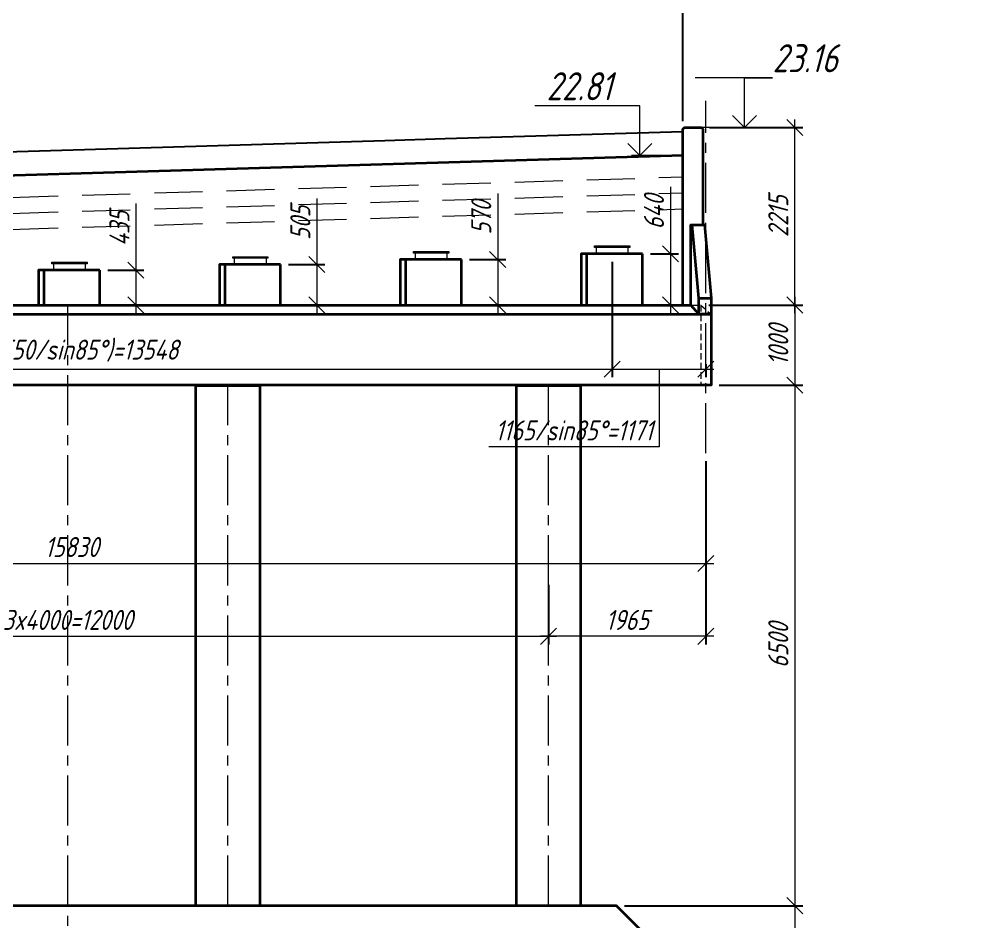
# Model space of a CAD drawing. Header units: millimetres. Extents: x 265754 to 14267433, y -6145605 to 2433772.
# Drawn here: x 7299994 to 7312032, y 837613 to 848881 of the extents above; entities that cross this region are included whole.
import ezdxf
from ezdxf import colors
from ezdxf.entities.mleader import LeaderData, LeaderLine
from ezdxf.math import Vec2, Vec3

# ---------------------------------------------------------------- set-up
doc = ezdxf.new("R2010")
doc.units = ezdxf.units.MM
doc.linetypes.add('осевая', pattern=[2, 1.25, -0.25, 0.25, -0.25])
doc.linetypes.add('Штриховая', pattern=[3, 2, -1])
for name, color, linetype, lineweight in [('04_Невидимые', 3, 'Continuous', 13), ('1-Бетон', 106, 'Continuous', 35), ('ИС_Выноски', 3, 'Continuous', 18), ('ИС_Невид', 4, 'Штриховая', 18), ('ИС_ОПОР_Тон', 3, 'Continuous', 18), ('ИС_Основная', 7, 'Continuous', 35), ('ИС_Ось', 3, 'осевая', 18), ('ИС_ПС_Невид', 4, 'Штриховая', 18), ('ИС_Размер', 3, 'Continuous', 18)]:
    doc.layers.add(name, color=color, linetype=linetype, lineweight=lineweight)
doc.layers.add('_Defpoints', color=8, linetype='Continuous', plot=False)
doc.styles.add('0', font='isocpeur.ttf', dxfattribs={"width": 0.8, "oblique": 15})
doc.styles.add('ISOCPEUR', font='isocpeur.ttf', dxfattribs={"width": 0.8, "oblique": 15, "height": 2.5})
doc.dimstyles.new('М100', dxfattribs={"dimscale": 100, "dimtxt": 2.5, "dimasz": 2, "dimexe": 1, "dimexo": 1, "dimgap": 0.8, "dimtad": 1, "dimdec": 0, "dimzin": 0, "dimdsep": 46, "dimtxsty": '0', "dimblk": 'OBLIQUE', "dimcen": 0.09, "dimdle": 1, "dimclrd": 256, "dimclre": 256, "dimclrt": 256, "dimadec": 4, "dimazin": 0, "dimtfac": 1, "dimtdec": 0, "dimtmove": 1, "dimatfit": 2, "dimfxl": 1, "dimtolj": 1, "dimtzin": 0, "dimlwd": -1, "dimarcsym": 0})

# ---------------------------------------------------------------- blocks, each defined once
blk = doc.blocks.new('_OBLIQUE')
at = {"color": 0, "linetype": 'ByBlock', "lineweight": -2}
blk.add_line((0.5, 0.5), (-0.5, -0.5), dxfattribs=at)
blk = doc.blocks.new('*D2231')
at = {"layer": 'Defpoints', "color": 0, "transparency": 16777216}
for p in [(7300997, 845748), (7300997, 845313), (7301449, 845313)]:
    blk.add_point(p, dxfattribs=at)
at = {"layer": 'ИС_Размер', "transparency": 16777216}
for p, q in [((7301449, 846582), (7301449, 845748)), ((7301449, 845848), (7301449, 845213))]:
    blk.add_line(p, q, dxfattribs=at)
at = {"layer": 'ИС_Размер', "lineweight": -2, "transparency": 16777216}
for p, q in [((7301097, 845748), (7301549, 845748)), ((7301097, 845313), (7301549, 845313))]:
    blk.add_line(p, q, dxfattribs=at)
at = {"layer": 'ИС_Размер', "transparency": 16777216, "xscale": 200, "yscale": 200, "zscale": 200}
for p, rotation in [((7301449, 845748), 90), ((7301449, 845313), 270)]:
    blk.add_blockref('_OBLIQUE', p, dxfattribs=dict(at, rotation=rotation))
at = {"layer": 'ИС_Размер', "transparency": 16777216, "insert": (7301244, 846268), "char_height": 250, "attachment_point": 5, "rotation": 90, "style": '0'}
blk.add_mtext('\\A1;435', dxfattribs=at)
blk = doc.blocks.new('*D2232')
at = {"layer": 'Defpoints', "color": 0, "transparency": 16777216}
for p in [(7303255, 845818), (7303255, 845313), (7303707, 845313)]:
    blk.add_point(p, dxfattribs=at)
at = {"layer": 'ИС_Размер', "transparency": 16777216}
for p, q in [((7303707, 846642), (7303707, 845818)), ((7303707, 845918), (7303707, 845213))]:
    blk.add_line(p, q, dxfattribs=at)
at = {"layer": 'ИС_Размер', "lineweight": -2, "transparency": 16777216}
for p, q in [((7303355, 845818), (7303807, 845818)), ((7303355, 845313), (7303807, 845313))]:
    blk.add_line(p, q, dxfattribs=at)
at = {"layer": 'ИС_Размер', "transparency": 16777216, "xscale": 200, "yscale": 200, "zscale": 200}
for p, rotation in [((7303707, 845818), 90), ((7303707, 845313), 270)]:
    blk.add_blockref('_OBLIQUE', p, dxfattribs=dict(at, rotation=rotation))
at = {"layer": 'ИС_Размер', "transparency": 16777216, "insert": (7303502, 846338), "char_height": 250, "attachment_point": 5, "rotation": 90, "style": '0'}
blk.add_mtext('\\A1;505', dxfattribs=at)
blk = doc.blocks.new('*D2233')
at = {"layer": 'Defpoints', "color": 0, "transparency": 16777216}
for p in [(7305513, 845883), (7305513, 845313), (7305965, 845313)]:
    blk.add_point(p, dxfattribs=at)
at = {"layer": 'ИС_Размер', "transparency": 16777216}
for p, q in [((7305965, 846707), (7305965, 845883)), ((7305965, 845983), (7305965, 845213))]:
    blk.add_line(p, q, dxfattribs=at)
at = {"layer": 'ИС_Размер', "lineweight": -2, "transparency": 16777216}
for p, q in [((7305613, 845883), (7306065, 845883)), ((7305613, 845313), (7306065, 845313))]:
    blk.add_line(p, q, dxfattribs=at)
at = {"layer": 'ИС_Размер', "transparency": 16777216, "xscale": 200, "yscale": 200, "zscale": 200}
for p, rotation in [((7305965, 845883), 90), ((7305965, 845313), 270)]:
    blk.add_blockref('_OBLIQUE', p, dxfattribs=dict(at, rotation=rotation))
at = {"layer": 'ИС_Размер', "transparency": 16777216, "insert": (7305760, 846403), "char_height": 250, "attachment_point": 5, "rotation": 90, "style": '0'}
blk.add_mtext('\\A1;570', dxfattribs=at)
blk = doc.blocks.new('*D2234')
at = {"layer": 'Defpoints', "color": 0, "transparency": 16777216}
for p in [(7307771, 845953), (7307771, 845313), (7308121, 845313)]:
    blk.add_point(p, dxfattribs=at)
at = {"layer": 'ИС_Размер', "transparency": 16777216}
for p, q in [((7308121, 846787), (7308121, 845953)), ((7308121, 846053), (7308121, 845213))]:
    blk.add_line(p, q, dxfattribs=at)
at = {"layer": 'ИС_Размер', "lineweight": -2, "transparency": 16777216}
for p, q in [((7307871, 845953), (7308221, 845953)), ((7307871, 845313), (7308221, 845313))]:
    blk.add_line(p, q, dxfattribs=at)
at = {"layer": 'ИС_Размер', "transparency": 16777216, "xscale": 200, "yscale": 200, "zscale": 200}
for p, rotation in [((7308121, 845953), 90), ((7308121, 845313), 270)]:
    blk.add_blockref('_OBLIQUE', p, dxfattribs=dict(at, rotation=rotation))
at = {"layer": 'ИС_Размер', "transparency": 16777216, "insert": (7307916, 846473), "char_height": 250, "attachment_point": 5, "rotation": 90, "style": '0'}
blk.add_mtext('\\A1;640', dxfattribs=at)
blk = doc.blocks.new('*D2238')
at = {"layer": 'Defpoints', "color": 0, "transparency": 16777216}
for p in [(7307394, 845953), (7293846, 845430), (7307394, 844513)]:
    blk.add_point(p, dxfattribs=at)
at = {"layer": 'ИС_Размер', "lineweight": -2, "transparency": 16777216}
for p, q in [((7307394, 845853), (7307394, 844413)), ((7293846, 845330), (7293846, 844413))]:
    blk.add_line(p, q, dxfattribs=at)
at = {"layer": 'ИС_Размер', "transparency": 16777216}
blk.add_line((7293746, 844513), (7307494, 844513), dxfattribs=at)
at = {"layer": 'ИС_Размер', "transparency": 16777216, "xscale": 200, "yscale": 200, "zscale": 200, "rotation": 180}
blk.add_blockref('_OBLIQUE', (7293846, 844513), dxfattribs=at)
at = {"layer": 'ИС_Размер', "transparency": 16777216, "xscale": 200, "yscale": 200, "zscale": 200}
blk.add_blockref('_OBLIQUE', (7307394, 844513), dxfattribs=at)
at = {"layer": 'ИС_Размер', "transparency": 16777216, "insert": (7300620, 844743), "char_height": 250, "attachment_point": 5, "style": '0'}
blk.add_mtext('\\A1;6x(2550/sin85%%D)=13548', dxfattribs=at)
blk = doc.blocks.new('*D2239')
at = {"layer": 'Defpoints', "color": 0, "transparency": 16777216}
for p in [(7307394, 844862), (7308565, 844676), (7308565, 844513)]:
    blk.add_point(p, dxfattribs=at)
at = {"layer": 'ИС_Размер', "lineweight": -2, "transparency": 16777216}
for p, q in [((7307394, 844762), (7307394, 844413)), ((7308565, 844576), (7308565, 844413))]:
    blk.add_line(p, q, dxfattribs=at)
at = {"layer": 'ИС_Размер', "transparency": 16777216}
for p, q in [((7307294, 844513), (7308665, 844513)), ((7307979, 844513), (7307981, 843542)), ((7307981, 843542), (7305854, 843542))]:
    blk.add_line(p, q, dxfattribs=at)
at = {"layer": 'ИС_Размер', "transparency": 16777216, "xscale": 200, "yscale": 200, "zscale": 200, "rotation": 180}
blk.add_blockref('_OBLIQUE', (7307394, 844513), dxfattribs=at)
at = {"layer": 'ИС_Размер', "transparency": 16777216, "xscale": 200, "yscale": 200, "zscale": 200}
blk.add_blockref('_OBLIQUE', (7308565, 844513), dxfattribs=at)
at = {"layer": 'ИС_Размер', "transparency": 16777216, "insert": (7306917, 843747), "char_height": 250, "attachment_point": 5, "style": '0'}
blk.add_mtext('\\A1;1165/sin85%%D=1171', dxfattribs=at)
blk = doc.blocks.new('*D2241')
at = {"layer": 'Defpoints', "color": 0, "transparency": 16777216}
for p in [(7308277, 849257), (7308277, 847509), (7292699, 846712)]:
    blk.add_point(p, dxfattribs=at)
at = {"layer": 'ИС_Размер', "lineweight": -2, "transparency": 16777216}
for p, q in [((7292699, 846812), (7292699, 849357)), ((7308277, 847609), (7308277, 849357))]:
    blk.add_line(p, q, dxfattribs=at)
at = {"layer": 'ИС_Размер', "transparency": 16777216}
blk.add_line((7292599, 849257), (7308377, 849257), dxfattribs=at)
at = {"layer": 'ИС_Размер', "transparency": 16777216, "xscale": 200, "yscale": 200, "zscale": 200, "rotation": 180}
blk.add_blockref('_OBLIQUE', (7292699, 849257), dxfattribs=at)
at = {"layer": 'ИС_Размер', "transparency": 16777216, "xscale": 200, "yscale": 200, "zscale": 200}
blk.add_blockref('_OBLIQUE', (7308277, 849257), dxfattribs=at)
at = {"layer": 'ИС_Размер', "transparency": 16777216, "insert": (7300488, 849462), "char_height": 250, "attachment_point": 5, "style": '0'}
blk.add_mtext('\\A1;15780/sin85%%D=15567', dxfattribs=at)
blk = doc.blocks.new('*D2244')
at = {"layer": 'Defpoints', "color": 0, "transparency": 16777216}
for p in [(7292733, 843660), (7308565, 843462), (7308565, 842086)]:
    blk.add_point(p, dxfattribs=at)
at = {"layer": 'ИС_Размер', "lineweight": -2, "transparency": 16777216}
for p, q in [((7292733, 843560), (7292733, 841986)), ((7308565, 843362), (7308565, 841986))]:
    blk.add_line(p, q, dxfattribs=at)
at = {"layer": 'ИС_Размер', "transparency": 16777216}
blk.add_line((7292633, 842086), (7308665, 842086), dxfattribs=at)
at = {"layer": 'ИС_Размер', "transparency": 16777216, "xscale": 200, "yscale": 200, "zscale": 200, "rotation": 180}
blk.add_blockref('_OBLIQUE', (7292733, 842086), dxfattribs=at)
at = {"layer": 'ИС_Размер', "transparency": 16777216, "xscale": 200, "yscale": 200, "zscale": 200}
blk.add_blockref('_OBLIQUE', (7308565, 842086), dxfattribs=at)
at = {"layer": 'ИС_Размер', "transparency": 16777216, "insert": (7300649, 842291), "char_height": 250, "attachment_point": 5, "style": '0'}
blk.add_mtext('\\A1;15830', dxfattribs=at)
blk = doc.blocks.new('*D2246')
at = {"layer": 'Defpoints', "color": 0, "transparency": 16777216}
for p in [(7294598, 841998, 0), (7306598, 841920, 0), (7306598, 841176)]:
    blk.add_point(p, dxfattribs=at)
at = {"layer": 'ИС_Размер', "lineweight": -2, "transparency": 16777216}
for p, q in [((7294598, 841898), (7294598, 841076)), ((7306598, 841820), (7306598, 841076))]:
    blk.add_line(p, q, dxfattribs=at)
at = {"layer": 'ИС_Размер', "transparency": 16777216}
blk.add_line((7294498, 841176), (7306698, 841176), dxfattribs=at)
at = {"layer": 'ИС_Размер', "transparency": 16777216, "xscale": 200, "yscale": 200, "zscale": 200, "rotation": 180}
blk.add_blockref('_OBLIQUE', (7294598, 841176), dxfattribs=at)
at = {"layer": 'ИС_Размер', "transparency": 16777216, "xscale": 200, "yscale": 200, "zscale": 200}
blk.add_blockref('_OBLIQUE', (7306598, 841176), dxfattribs=at)
at = {"layer": 'ИС_Размер', "transparency": 16777216, "insert": (7300598, 841381), "char_height": 250, "attachment_point": 5, "style": '0'}
blk.add_mtext('\\A1;3x4000=12000', dxfattribs=at)
blk = doc.blocks.new('*D2249')
at = {"layer": 'Defpoints', "color": 0, "transparency": 16777216}
for p in [(7308565, 843462), (7306598, 841920, 0), (7306598, 841176)]:
    blk.add_point(p, dxfattribs=at)
at = {"layer": 'ИС_Размер', "lineweight": -2, "transparency": 16777216}
for p, q in [((7308565, 843362), (7308565, 841076)), ((7306598, 841820), (7306598, 841076))]:
    blk.add_line(p, q, dxfattribs=at)
at = {"layer": 'ИС_Размер', "transparency": 16777216}
blk.add_line((7308665, 841176), (7306498, 841176), dxfattribs=at)
at = {"layer": 'ИС_Размер', "transparency": 16777216, "xscale": 200, "yscale": 200, "zscale": 200, "rotation": 180}
blk.add_blockref('_OBLIQUE', (7306598, 841176), dxfattribs=at)
at = {"layer": 'ИС_Размер', "transparency": 16777216, "xscale": 200, "yscale": 200, "zscale": 200}
blk.add_blockref('_OBLIQUE', (7308565, 841176), dxfattribs=at)
at = {"layer": 'ИС_Размер', "transparency": 16777216, "insert": (7307582, 841381), "char_height": 250, "attachment_point": 5, "style": '0'}
blk.add_mtext('\\A1;1965', dxfattribs=at)
blk = doc.blocks.new('*D2259')
at = {"layer": 'Defpoints', "color": 0, "transparency": 16777216}
for p in [(7307449, 837813, 0), (7307949, 835813, 0), (7309673, 835813)]:
    blk.add_point(p, dxfattribs=at)
at = {"layer": 'ИС_Размер', "transparency": 16777216}
blk.add_line((7309673, 837913), (7309673, 835713), dxfattribs=at)
at = {"layer": 'ИС_Размер', "lineweight": -2, "transparency": 16777216}
for p, q in [((7307549, 837813), (7309773, 837813)), ((7308049, 835813), (7309773, 835813))]:
    blk.add_line(p, q, dxfattribs=at)
at = {"layer": 'ИС_Размер', "transparency": 16777216, "xscale": 200, "yscale": 200, "zscale": 200}
for p, rotation in [((7309673, 837813), 90), ((7309673, 835813), 270)]:
    blk.add_blockref('_OBLIQUE', p, dxfattribs=dict(at, rotation=rotation))
at = {"layer": 'ИС_Размер', "transparency": 16777216, "insert": (7309468, 836813), "char_height": 250, "attachment_point": 5, "rotation": 90, "style": '0'}
blk.add_mtext('\\A1;2000', dxfattribs=at)
blk = doc.blocks.new('*D2261')
at = {"layer": 'Defpoints', "color": 0, "transparency": 16777216}
for p in [(7308628, 844313), (7307449, 837813, 0), (7309673, 837813)]:
    blk.add_point(p, dxfattribs=at)
at = {"layer": 'ИС_Размер', "transparency": 16777216}
blk.add_line((7309673, 844413), (7309673, 837713), dxfattribs=at)
at = {"layer": 'ИС_Размер', "lineweight": -2, "transparency": 16777216}
for p, q in [((7308728, 844313), (7309773, 844313)), ((7307549, 837813), (7309773, 837813))]:
    blk.add_line(p, q, dxfattribs=at)
at = {"layer": 'ИС_Размер', "transparency": 16777216, "xscale": 200, "yscale": 200, "zscale": 200}
for p, rotation in [((7309673, 844313), 90), ((7309673, 837813), 270)]:
    blk.add_blockref('_OBLIQUE', p, dxfattribs=dict(at, rotation=rotation))
at = {"layer": 'ИС_Размер', "transparency": 16777216, "insert": (7309468, 841063), "char_height": 250, "attachment_point": 5, "rotation": 90, "style": '0'}
blk.add_mtext('\\A1;6500', dxfattribs=at)
blk = doc.blocks.new('*D2262')
at = {"layer": 'Defpoints', "color": 0, "transparency": 16777216}
for p in [(7308499, 845313), (7308628, 844313), (7309673, 844313)]:
    blk.add_point(p, dxfattribs=at)
at = {"layer": 'ИС_Размер', "transparency": 16777216}
blk.add_line((7309673, 845413), (7309673, 844213), dxfattribs=at)
at = {"layer": 'ИС_Размер', "lineweight": -2, "transparency": 16777216}
for p, q in [((7308599, 845313), (7309773, 845313)), ((7308728, 844313), (7309773, 844313))]:
    blk.add_line(p, q, dxfattribs=at)
at = {"layer": 'ИС_Размер', "transparency": 16777216, "xscale": 200, "yscale": 200, "zscale": 200}
for p, rotation in [((7309673, 845313), 90), ((7309673, 844313), 270)]:
    blk.add_blockref('_OBLIQUE', p, dxfattribs=dict(at, rotation=rotation))
at = {"layer": 'ИС_Размер', "transparency": 16777216, "insert": (7309468, 844813), "char_height": 250, "attachment_point": 5, "rotation": 90, "style": '0'}
blk.add_mtext('\\A1;1000', dxfattribs=at)
blk = doc.blocks.new('*D2263')
at = {"layer": 'Defpoints', "color": 0, "transparency": 16777216}
for p in [(7308508, 847529), (7309673, 847529), (7308499, 845313)]:
    blk.add_point(p, dxfattribs=at)
at = {"layer": 'ИС_Размер', "transparency": 16777216}
blk.add_line((7309673, 845213), (7309673, 847629), dxfattribs=at)
at = {"layer": 'ИС_Размер', "lineweight": -2, "transparency": 16777216}
for p, q in [((7308608, 847529), (7309773, 847529)), ((7308599, 845313), (7309773, 845313))]:
    blk.add_line(p, q, dxfattribs=at)
at = {"layer": 'ИС_Размер', "transparency": 16777216, "xscale": 200, "yscale": 200, "zscale": 200}
for p, rotation in [((7309673, 847529), 90), ((7309673, 845313), 270)]:
    blk.add_blockref('_OBLIQUE', p, dxfattribs=dict(at, rotation=rotation))
at = {"layer": 'ИС_Размер', "transparency": 16777216, "insert": (7309468, 846421), "char_height": 250, "attachment_point": 5, "rotation": 90, "style": '0'}
blk.add_mtext('\\A1;2215', dxfattribs=at)
blk = doc.blocks.new('_None')
blk = doc.blocks.new('_Open90')
at = {"color": 0, "linetype": 'ByBlock', "lineweight": -2}
for p, q in [((-0.5, 0.5), (0, 0)), ((0, 0), (-1, 0)), ((0, 0), (-0.5, -0.5))]:
    blk.add_line(p, q, dxfattribs=at)

msp = doc.modelspace()

# ---------------------------------------------------------------- linework, layer by layer
at = {"layer": '04_Невидимые', "elevation": 0.0004}
for points in [[(7307613.5754, 846030.9023), (7307173.5754, 846030.9023), (7307173.5754, 846050.9023), (7307613.5754, 846050.9023)], [(7305355.5754, 845960.9023), (7304915.5754, 845960.9023), (7304915.5754, 845980.9023), (7305355.5754, 845980.9023)], [(7300839.5754, 845825.9023), (7300399.5754, 845825.9023), (7300399.5754, 845845.9023), (7300839.5754, 845845.9023)], [(7303097.5754, 845895.9023), (7302657.5754, 845895.9023), (7302657.5754, 845915.9023), (7303097.5754, 845915.9023)]]:
    msp.add_lwpolyline(points, close=True, dxfattribs=at)
at = {"layer": '1-Бетон'}
for p, q in [((7308477.8037, 845397.9023, 0.0004), (7308394.6415, 846312.9235, 0.0004)), ((7307073.6753, 845952.9023, 0.0004), (7307073.6753, 845312.9023, 0.0004)), ((7302557.6753, 845817.9023, 0.0004), (7302557.6753, 845312.9023, 0.0004)), ((7304815.6753, 845882.9023, 0.0004), (7304815.6753, 845312.9023, 0.0004)), ((7300299.6753, 845747.9023, 0.0004), (7300299.6753, 845312.9023, 0.0004)), ((7292797.6794, 845197.9023, 0.0004), (7308628.3765, 845197.9023, 0.0004))]:
    msp.add_line(p, q, dxfattribs=at)
at = {"layer": '1-Бетон', "elevation": 0.0004}
for points in [[(7308276.8287, 845312.9023), (7308276.8287, 847509.0704), (7308296.8287, 847529.0704), (7308507.7834, 847529.0704), (7308527.7834, 847509.0704), (7308527.7834, 846312.9235)], [(7308276.8287, 845312.9023), (7308276.8287, 847179.0704), (7292698.8647, 846711.7315)], [(7308628.3765, 845397.9023), (7308628.3765, 845197.9023), (7308477.8037, 845197.9023), (7308377.2104, 845312.9023), (7308377.2104, 846312.9235), (7308545.2147, 846312.9235), (7308628.3765, 845397.9023)], [(7308477.8037, 845197.9023), (7308477.8037, 845397.9023), (7308628.3765, 845397.9023)], [(7308628.3765, 845312.9023), (7308628.3765, 844312.9023), (7292797.6794, 844312.9023), (7292797.6794, 845197.9023), (7292712.0863, 845312.9023), (7308377.2104, 845312.9023)]]:
    msp.add_lwpolyline(points, dxfattribs=at)
at = {"layer": '1-Бетон'}
for points, elevation in [([(7307771.1065, 845952.9023), (7307007.9367, 845952.9023), (7307007.9367, 845312.9023), (7307771.1065, 845312.9023)], 0.0004), ([(7303255.1065, 845817.9023), (7302491.9367, 845817.9023), (7302491.9367, 845312.9023), (7303255.1065, 845312.9023)], 0.0004), ([(7305513.1065, 845882.9023), (7304749.9367, 845882.9023), (7304749.9367, 845312.9023), (7305513.1065, 845312.9023)], 0.0004), ([(7300997.1065, 845747.9023), (7300233.9367, 845747.9023), (7300233.9367, 845312.9023), (7300997.1065, 845312.9023)], 0.0004), ([(7302198.2116, 844308.9023), (7302998.2116, 844308.9023), (7302998.2133, 837812.6477), (7302198.2133, 837812.6477)], 0.0017), ([(7306198.2116, 844308.9023), (7306998.2116, 844308.9023), (7306998.2109, 837812.6477), (7306198.2109, 837812.6477)], 0.0017)]:
    msp.add_lwpolyline(points, close=True, dxfattribs=dict(at, elevation=elevation))
at = {"layer": '_Defpoints', "elevation": 0.0004}
msp.add_lwpolyline([(7277100.7465, 846522.2163), (7279257.9068, 846608.5027), (7280007.9068, 846631.0027), (7283957.9068, 846749.5027), (7288907.9068, 846898.0027), (7290807.9068, 846955.0027), (7291907.9068, 846988.0027), (7296857.9068, 847136.5027), (7300807.9068, 847255.0027), (7304557.9068, 847367.5027), (7305307.9068, 847390.0027), (7308276.8287, 847479.0704)], dxfattribs=at)
at = {"layer": 'ИС_Невид', "ltscale": 300}
for p, q in [((7292683.7831, 846438.2428, 0.0004), (7308276.8287, 846912.3979, 0.0004)), ((7292683.7831, 846238.2428, 0.0004), (7308276.8287, 846712.3979, 0.0004)), ((7292683.7831, 846038.2428, 0.0004), (7308276.8287, 846512.3979, 0.0004))]:
    msp.add_line(p, q, dxfattribs=at)
at = {"layer": 'ИС_ОПОР_Тон', "elevation": 0.0004}
msp.add_lwpolyline([(7292698.8647, 846711.7315), (7292698.8647, 845312.9023), (7308276.8287, 845312.9023), (7308276.8287, 847179.0704), (7292698.8647, 846711.7315)], dxfattribs=at)
at = {"layer": 'ИС_Основная', "ltscale": 500, "elevation": 0.0017}
msp.add_lwpolyline([(7292723.9214, 837512.6477), (7307748.9213, 837512.6477), (7307448.7435, 837812.6477), (7292723.9213, 837812.6515), (7277998.5672, 837812.6515), (7277698.9229, 837512.6515), (7292723.9213, 837512.6477)], dxfattribs=at)
at = {"layer": 'ИС_Ось', "ltscale": 500}
for p, q in [((7308564.8479, 843462.3921, 0.0004), (7308564.8479, 847861.9026, 0.0004)), ((7302598.2133, 837812.6477, 0.0017), (7302598.2116, 844308.9023)), ((7306598.2109, 837812.6477, 0.0017), (7306598.2116, 844308.9023))]:
    msp.add_line(p, q, dxfattribs=at)
msp.add_lwpolyline([(7300598.59, 835812.6515), (7300598.59, 845308.9023)], dxfattribs=at)
at = {"layer": 'ИС_ПС_Невид', "ltscale": 40}
msp.add_line((7308499.2324, 845312.9023, 0.0004), (7308499.2324, 844312.9023, 0.0004), dxfattribs=at)
at = {"layer": 'ИС_ПС_Невид', "ltscale": 40, "elevation": 0.0004}
msp.add_lwpolyline([(7308377.2104, 845312.9023), (7308499.2324, 845312.9023), (7308628.3765, 845197.9023)], dxfattribs=at)
at = {"layer": 'ИС_Размер', "color": 1, "ltscale": 65.21739}
for p, q in [((7309147.6396, 847529.0704, 0.0004), (7308507.7834, 847529.0704, 0.0004)), ((7308276.8287, 847179.0704, 0.0004), (7307636.9724, 847179.0704, 0.0004))]:
    msp.add_line(p, q, dxfattribs=at)
at = {"layer": 'ИС_Размер', "elevation": 0.0004}
for points in [[(7305335.5754, 845960.9023), (7304935.5754, 845960.9023), (7304935.5754, 845882.9023), (7305335.5754, 845882.9023), (7305335.5754, 845960.9023)], [(7307593.5754, 846030.9023), (7307193.5754, 846030.9023), (7307193.5754, 845952.9023), (7307593.5754, 845952.9023), (7307593.5754, 846030.9023)], [(7300819.5754, 845825.9023), (7300419.5754, 845825.9023), (7300419.5754, 845747.9023), (7300819.5754, 845747.9023), (7300819.5754, 845825.9023)], [(7303077.5754, 845895.9023), (7302677.5754, 845895.9023), (7302677.5754, 845817.9023), (7303077.5754, 845817.9023), (7303077.5754, 845895.9023)]]:
    msp.add_lwpolyline(points, dxfattribs=at)

# ---------------------------------------------------------------- dimensions: what is measured, and where the dimension line sits
at = {"layer": 'ИС_Размер'}
for base, p1, p2, text, picture, middle in [((7308276.8287, 849256.9761, 0.0004), (7292698.8647, 846711.7315, 0.0004), (7308276.8287, 847509.0704, 0.0004), '15780/sin85%%D=15567', '*D2241', (7300487.8467, 849461.9761, 0.0004)), ((7306598.2114, 841176.2558, 0.0004), (7294598.2116, 841998.3119, 0.0006), (7306598.2114, 841919.6798, 0.0006), '3x4000=<>', '*D2246', (7300598.2115, 841381.2558, 0.0004))]:
    dim = msp.add_linear_dim(base=base, p1=p1, p2=p2, text=text, dimstyle='М100', dxfattribs=at)
    dim.commit()
    dim.dimension.update_dxf_attribs({"geometry": picture, "text_midpoint": middle})
for base, p1, p2, angle, picture, middle in [((7309672.8816, 847529.0704, 0.0004), (7308499.2324, 845312.9023, 0.0004), (7308507.7834, 847529.0704, 0.0004), 90, '*D2263', (7309467.8816, 846420.9864, 0.0004)), ((7306598.2114, 841176.2558, 0.0004), (7308564.8479, 843462.3921, 0.0004), (7306598.2114, 841919.6798, 0.0006), 180, '*D2249', (7307581.5296, 841381.2558, 0.0004))]:
    dim = msp.add_linear_dim(base=base, p1=p1, p2=p2, angle=angle, dimstyle='М100', override={"dimrnd": 5}, dxfattribs=at)
    dim.commit()
    dim.dimension.update_dxf_attribs({"geometry": picture, "text_midpoint": middle})
for base, p1, p2, picture, middle in [((7308120.9296, 845312.9023, 0.0004), (7307771.1065, 845952.9023, 0.0004), (7307771.1065, 845312.9023, 0.0004), '*D2234', (7308154.5301, 846473.3646, 0.0004)), ((7305964.5314, 845312.9023, 0.0004), (7305513.1065, 845882.9023, 0.0004), (7305513.1065, 845312.9023, 0.0004), '*D2233', (7305896.5301, 846403.3646, 0.0004)), ((7301448.5314, 845312.9023, 0.0004), (7300997.1065, 845747.9023, 0.0004), (7300997.1065, 845312.9023, 0.0004), '*D2231', (7301380.5301, 846268.3646, 0.0004)), ((7303706.5314, 845312.9023, 0.0004), (7303255.1065, 845817.9023, 0.0004), (7303255.1065, 845312.9023, 0.0004), '*D2232', (7303638.5301, 846338.3646, 0.0004))]:
    dim = msp.add_linear_dim(base=base, p1=p1, p2=p2, angle=90, dimstyle='М100', dxfattribs=at)
    dim.commit()
    dim.dimension.update_dxf_attribs({"geometry": picture, "text_midpoint": middle, "dimtype": 160})
for base, p1, p2, text, picture, middle in [((7307393.5754, 844513.209, 0.0004), (7293845.5754, 845430.4023, 0.0004), (7307393.5754, 845952.9023, 0.0004), '6x(2550/sin85%%D)=<>', '*D2238', (7300619.5754, 844513.209, 0.0004)), ((7308564.8479, 844513.209, 0.0004), (7307393.5754, 844862.3559, 0.0004), (7308564.8479, 844675.5585, 0.0004), '1165/sin85%%D=<>', '*D2239', (7307900.8274, 843541.9204, 0.0004))]:
    dim = msp.add_linear_dim(base=base, p1=p1, p2=p2, text=text, dimstyle='М100', dxfattribs=at)
    dim.commit()
    dim.dimension.update_dxf_attribs({"geometry": picture, "text_midpoint": middle, "dimtype": 160})
for base, p1, p2, picture, middle in [((7309672.8816, 844312.9023, 0.0004), (7308499.2324, 845312.9023, 0.0004), (7308628.3765, 844312.9023, 0.0004), '*D2262', (7309467.8816, 844812.9023, 0.0004)), ((7309672.8816, 837812.6477, 0.0004), (7308628.3765, 844312.9023, 0.0004), (7307448.7435, 837812.6477, 0.0017), '*D2261', (7309467.8816, 841062.775, 0.0004)), ((7309672.8816, 835812.5269, 0.0004), (7307448.7435, 837812.6477, 0.0017), (7307948.9214, 835812.5269, 0.0017), '*D2259', (7309467.8816, 836812.5873, 0.0004))]:
    dim = msp.add_linear_dim(base=base, p1=p1, p2=p2, angle=90, dimstyle='М100', dxfattribs=at)
    dim.commit()
    dim.dimension.update_dxf_attribs({"geometry": picture, "text_midpoint": middle})
dim = msp.add_linear_dim(base=(7308564.8479, 842085.5685, 0.0004), p1=(7292733.2116, 843659.979, 0.0004), p2=(7308564.8479, 843462.3921, 0.0004), dimstyle='М100', override={"dimrnd": 5}, dxfattribs=at)
dim.commit()
dim.dimension.update_dxf_attribs({"geometry": '*D2244', "text_midpoint": (7300649.0297, 842290.5685, 0.0004)})

# ---------------------------------------------------------------- leaders
at = {"layer": 'ИС_Выноски'}
ml = msp.add_multileader_mtext('Standard', dxfattribs=at)
ml.set_content('Ось трассы', color=256, style='ISOCPEUR')
ml.set_leader_properties(color=256, linetype='ByLayer', lineweight=-1)
ml.set_arrow_properties(name='NONE')
ml.build(insert=Vec2(0, 0))
ml.multileader.update_dxf_attribs({"text_left_attachment_type": 6, "text_right_attachment_type": 6, "dogleg_length": 0.36, "arrow_head_size": 300, "scale": 50})
ctx = ml.context
ctx.base_point, ctx.scale, ctx.char_height, ctx.arrow_head_size, ctx.landing_gap_size, ctx.plane_origin = Vec3(7289252.1563, 848105.9835), 50, 250, 300, 4.5, Vec3(7297816.3633, 842407.0259)
ctx.left_attachment, ctx.right_attachment, ctx.text_align_type = 6, 6, 1
notes = []
notes.append((ctx, [(1, (1, 1, 0), (7290748.404, 848105.9835), (-1, 0), 40.2604, [(1, [(7290748.404, 847908.0353)], 0, [])])]))
ctx.mtext.insert, ctx.mtext.width, ctx.mtext.alignment, ctx.mtext.flow_direction = Vec3(7289980.1499, 848430.9835), 2049.625884, 2, 5
at = {"layer": 'ИС_Размер', "color": 1, "ltscale": 65.21739}
ml = msp.add_multileader_mtext('Standard', dxfattribs=at)
ml.set_content('23.16', color=4, style='0')
ml.set_leader_properties(color=256, linetype='ByLayer', lineweight=-1)
ml.set_arrow_properties(name='OPEN90')
ml.build(insert=Vec2(0, 0))
ml.multileader.update_dxf_attribs({"text_left_attachment_type": 6, "text_right_attachment_type": 6, "dogleg_length": 2, "arrow_head_size": 300, "scale": 100})
ctx = ml.context
ctx.base_point, ctx.scale, ctx.char_height, ctx.arrow_head_size, ctx.landing_gap_size, ctx.plane_origin = Vec3(7309395.8968, 848149.248, 0.0004), 100, 350, 300, 0, Vec3(7309047.4911, 847529.0704, 0.0004)
ctx.left_attachment, ctx.right_attachment = 6, 6
notes.append((ctx, [(0, (1, 1, 0), (7309047.4911, 848149.248, 0.0004), (1, 0), 348.4058, [(0, [(7309047.4911, 847529.0704, 0.0004)], 0, [])])]))
ctx.mtext.insert, ctx.mtext.flow_direction = Vec3(7309395.8968, 848569.248, 0.0004), 5
ml = msp.add_multileader_mtext('Standard', dxfattribs=at)
ml.set_content('22.81', color=4, style='0')
ml.set_leader_properties(color=256, linetype='ByLayer', lineweight=-1)
ml.set_arrow_properties(name='OPEN90')
ml.build(insert=Vec2(0, 0))
ml.multileader.update_dxf_attribs({"text_left_attachment_type": 6, "text_right_attachment_type": 6, "dogleg_length": 2, "arrow_head_size": 300, "scale": 100})
ctx = ml.context
ctx.base_point, ctx.scale, ctx.char_height, ctx.arrow_head_size, ctx.landing_gap_size, ctx.plane_origin = Vec3(7306541.6324, 847799.248, 0.0004), 100, 350, 300, 0, Vec3(7307739.8204, 847179.0704, 0.0004)
ctx.left_attachment, ctx.right_attachment, ctx.text_align_type = 6, 6, 2
notes.append((ctx, [(1, (1, 1, 0), (7307739.8204, 847799.248, 0.0004), (-1, 0), 348.4058, [(0, [(7307739.8204, 847179.0704, 0.0004)], 0, [])])]))
ctx.mtext.insert, ctx.mtext.alignment, ctx.mtext.flow_direction = Vec3(7307391.4146, 848219.248, 0.0004), 3, 5
for ctx, leaders in notes:
    for number, flags, end, landing, length, lines in leaders:
        leader = LeaderData()
        leader.index, (leader.has_last_leader_line, leader.has_dogleg_vector, leader.attachment_direction) = number, flags
        leader.last_leader_point, leader.dogleg_vector, leader.dogleg_length = Vec3(end), Vec3(landing), length
        for number, points, colour, breaks in lines:
            line = LeaderLine()
            line.index, line.vertices, line.color, line.breaks = number, Vec3.list(points), colors.encode_raw_color(colour), breaks
            leader.lines.append(line)
        ctx.leaders.append(leader)

doc.saveas('drawing.dxf')
